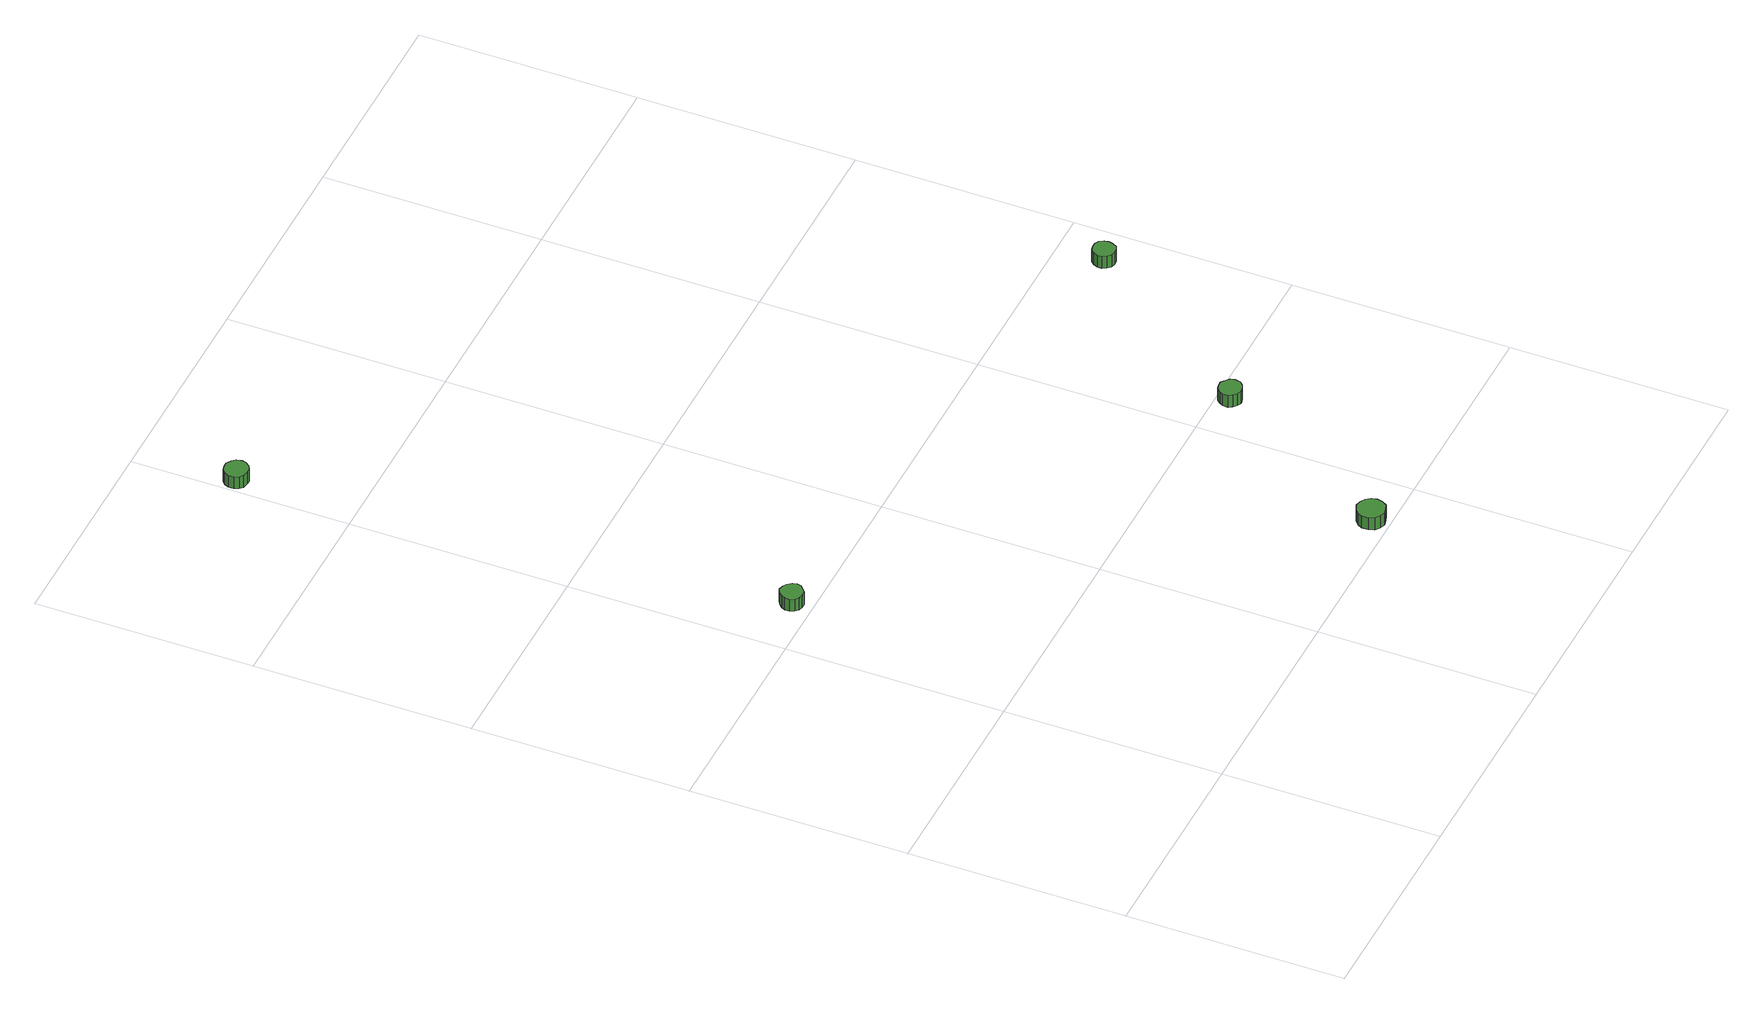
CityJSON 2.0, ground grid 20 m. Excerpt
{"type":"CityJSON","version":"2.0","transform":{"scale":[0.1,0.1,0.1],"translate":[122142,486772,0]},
"CityObjects":{
"tree1":{"type":"SolitaryVegetationObject","attributes":{"function":"something"},"geometry":[{"type":"MultiSurface","lod":"1","boundaries":[[[0,1,2,3,4,5,6,7,8,9,10,11,12,13,14]],[[15,16,17,18,19,20,21,22,23,24,25,26,27,28,29]],[[0,29,28,1]],[[1,28,27,2]],[[2,27,26,3]],[[3,26,25,4]],[[4,25,24,5]],[[5,24,23,6]],[[6,23,22,7]],[[7,22,21,8]],[[8,21,20,9]],[[9,20,19,10]],[[10,19,18,11]],[[11,18,17,12]],[[12,17,16,13]],[[13,16,15,14]],[[14,15,29,0]]]}]},
"tree2":{"type":"SolitaryVegetationObject","attributes":{"function":"something"},"geometry":[{"type":"MultiSurface","lod":"1","boundaries":[[[30,31,32,33,34,35,36,37,38,39,40,41,42,43,44]],[[45,46,47,48,49,50,51,52,53,54,55,56,57,58,59]],[[30,59,58,31]],[[31,58,57,32]],[[32,57,56,33]],[[33,56,55,34]],[[34,55,54,35]],[[35,54,53,36]],[[36,53,52,37]],[[37,52,51,38]],[[38,51,50,39]],[[39,50,49,40]],[[40,49,48,41]],[[41,48,47,42]],[[42,47,46,43]],[[43,46,45,44]],[[44,45,59,30]]]}]},
"tree3":{"type":"SolitaryVegetationObject","attributes":{"function":"something"},"geometry":[{"type":"MultiSurface","lod":"1","boundaries":[[[60,61,62,63,64,65,66,67,68,69,70,71,72,73,74]],[[75,76,77,78,79,80,81,82,83,84,85,86,87,88,89]],[[60,89,88,61]],[[61,88,87,62]],[[62,87,86,63]],[[63,86,85,64]],[[64,85,84,65]],[[65,84,83,66]],[[66,83,82,67]],[[67,82,81,68]],[[68,81,80,69]],[[69,80,79,70]],[[70,79,78,71]],[[71,78,77,72]],[[72,77,76,73]],[[73,76,75,74]],[[74,75,89,60]]]}]},
"tree4":{"type":"SolitaryVegetationObject","attributes":{"function":"something"},"geometry":[{"type":"MultiSurface","lod":"1","boundaries":[[[90,91,92,93,94,95,96,97,98,99,100,101,102,103,104]],[[105,106,107,108,109,110,111,112,113,114,115,116,117,118,119]],[[90,119,118,91]],[[91,118,117,92]],[[92,117,116,93]],[[93,116,115,94]],[[94,115,114,95]],[[95,114,113,96]],[[96,113,112,97]],[[97,112,111,98]],[[98,111,110,99]],[[99,110,109,100]],[[100,109,108,101]],[[101,108,107,102]],[[102,107,106,103]],[[103,106,105,104]],[[104,105,119,90]]]}]},
"tree5":{"type":"SolitaryVegetationObject","attributes":{"function":"something"},"geometry":[{"type":"MultiSurface","lod":"1","boundaries":[[[120,121,122,123,124,125,126,127,128,129,130,131,132,133,134]],[[135,136,137,138,139,140,141,142,143,144,145,146,147,148,149]],[[120,149,148,121]],[[121,148,147,122]],[[122,147,146,123]],[[123,146,145,124]],[[124,145,144,125]],[[125,144,143,126]],[[126,143,142,127]],[[127,142,141,128]],[[128,141,140,129]],[[129,140,139,130]],[[130,139,138,131]],[[131,138,137,132]],[[132,137,136,133]],[[133,136,135,134]],[[134,135,149,120]]]}]}
},
"vertices":[
[63,417,27],[62,421,27],[59,425,27],[55,427,27],[51,428,27],[47,426,27],[44,423,27],[42,419,27],[42,415,27],[44,411,27],[47,408,27],[51,407,27],[55,407,27],[59,410,27],[62,413,27],[62,413,14],[59,410,14],[55,407,14],[51,407,14],[47,408,14],[44,411,14],[42,415,14],[42,419,14],[44,423,14],[47,426,14],[51,428,14],[55,427,14],[59,425,14],[62,421,14],[63,417,14],
[25,909,23],[24,914,23],[21,917,23],[17,920,23],[13,920,23],[8,919,23],[5,916,23],[3,912,23],[3,907,23],[5,903,23],[8,900,23],[13,899,23],[17,899,23],[21,901,23],[24,905,23],[24,905,10],[21,901,10],[17,899,10],[13,899,10],[8,900,10],[5,903,10],[3,907,10],[3,912,10],[5,916,10],[8,919,10],[13,920,10],[17,920,10],[21,917,10],[24,914,10],[25,909,10],
[362,17,24],[361,22,24],[358,26,24],[353,29,24],[348,30,24],[343,28,24],[339,24,24],[337,20,24],[337,14,24],[339,9,24],[343,6,24],[348,4,24],[353,5,24],[358,7,24],[361,12,24],[361,12,11],[358,7,11],[353,5,11],[348,4,11],[343,6,11],[339,9,11],[337,14,11],[337,20,11],[339,24,11],[343,28,11],[348,30,11],[353,29,11],[358,26,11],[361,22,11],[362,17,11],
[455,188,24],[454,192,24],[451,195,24],[447,198,24],[443,198,24],[439,197,24],[436,194,24],[434,190,24],[434,185,24],[436,182,24],[439,179,24],[443,177,24],[447,178,24],[451,180,24],[454,183,24],[454,183,11],[451,180,11],[447,178,11],[443,177,11],[439,179,11],[436,182,11],[434,185,11],[434,190,11],[436,194,11],[439,197,11],[443,198,11],[447,198,11],[451,195,11],[454,192,11],[455,188,11],
[576,357,23],[575,361,23],[573,365,23],[569,367,23],[565,367,23],[561,366,23],[558,363,23],[556,359,23],[556,355,23],[558,351,23],[561,348,23],[565,347,23],[569,347,23],[573,349,23],[575,353,23],[575,353,10],[573,349,10],[569,347,10],[565,347,10],[561,348,10],[558,351,10],[556,355,10],[556,359,10],[558,363,10],[561,366,10],[565,367,10],[569,367,10],[573,365,10],[575,361,10],[576,357,10]
]}
